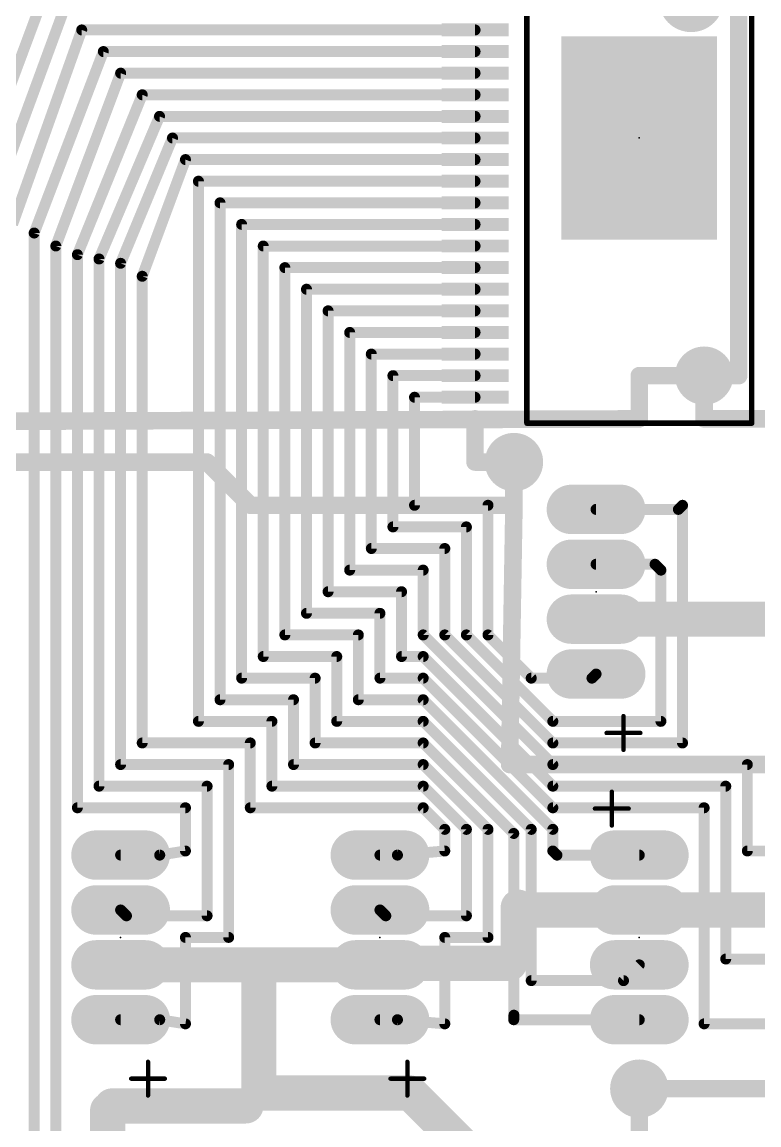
# Model space of a CAD drawing. Extents: x -46 to 149, y 1 to 263.
# Drawn here: x 79.72 to 96.77, y 214.66 to 240.18 of the extents above; entities that cross this region are included whole.
import ezdxf

# ---------------------------------------------------------------- set-up
doc = ezdxf.new("R2010")
doc.units = 0
for name, color, linetype in [('1', 22, 'CONTINUOUS'), ('16', 175, 'CONTINUOUS'), ('17', 82, 'CONTINUOUS'), ('18', 82, 'CONTINUOUS'), ('20', 7, 'CONTINUOUS'), ('21', 253, 'CONTINUOUS'), ('23', 7, 'CONTINUOUS')]:
    doc.layers.add(name, color=color, linetype=linetype)

# ---------------------------------------------------------------- blocks, each defined once
blk = doc.blocks.new('LONGP100')
at = {"const_width": 1}
blk.add_lwpolyline([(-0.5, 0), (0.5, 0)], dxfattribs=at)
at = {"const_width": 0.5}
for points in [[(-0.5, 0.25, 1), (-0.5, -0.25)], [(0.5, -0.25, 1), (0.5, 0.25)]]:
    blk.add_lwpolyline(points, format="xyb", dxfattribs=at)
blk = doc.blocks.new('RECT')
blk.add_solid([(-0.5, -0.5), (0.5, -0.5), (-0.5, 0.5), (0.5, 0.5)])
blk = doc.blocks.new('ROUNDV')
at = {"const_width": 0.5}
blk.add_lwpolyline([(0, -0.25, 1), (0, 0.25, 1), (0, -0.25)], format="xyb", dxfattribs=at)

msp = doc.modelspace()

# ---------------------------------------------------------------- linework, layer by layer
at = {"layer": '1'}
for points, const_width in [([(78.4, 235.9), (80.3, 241)], 0.254), ([(78.9, 235.6), (80.7, 240.5)], 0.254), ([(81.1, 240), (79.5, 235.5)], 0.254), ([(90.2, 240), (81.1, 240)], 0.254), ([(80, 235.3), (81.6, 239.5)], 0.254), ([(81.6, 239.5), (90.2, 239.5)], 0.254), ([(82, 239), (80.5, 235)], 0.254), ([(90.2, 239), (82, 239)], 0.254), ([(82.5, 238.5), (81, 234.8)], 0.254), ([(90.2, 238.5), (82.5, 238.5)], 0.254), ([(81.5, 234.7), (82.9, 238)], 0.254), ([(82.9, 238), (90.2, 238)], 0.254), ([(83.2, 237.5), (82, 234.6)], 0.254), ([(90.2, 237.5), (83.2, 237.5)], 0.254), ([(83.5, 237), (82.5, 234.3)], 0.254), ([(90.2, 237), (83.5, 237)], 0.254), ([(83.8, 224), (83.8, 236.5)], 0.254), ([(83.8, 236.5), (90.2, 236.5)], 0.254), ([(90.2, 236), (84.3, 236)], 0.254), ([(84.3, 236), (84.3, 224.5)], 0.254), ([(90.2, 235.5), (84.8, 235.5)], 0.254), ([(84.8, 235.5), (84.8, 225)], 0.254), ([(80, 214), (80, 235.3)], 0.254), ([(80.5, 235), (80.5, 214.5)], 0.254), ([(85.3, 225.5), (85.3, 235)], 0.254), ([(85.3, 235), (90.2, 235)], 0.254), ([(81, 234.8), (81, 222)], 0.254), ([(81.5, 222.5), (81.5, 234.7)], 0.254), ([(82, 234.6), (82, 223)], 0.254), ([(90.2, 234.5), (85.8, 234.5)], 0.254), ([(85.8, 234.5), (85.8, 226)], 0.254), ([(82.5, 234.3), (82.5, 223.5)], 0.254), ([(86.3, 226.5), (86.3, 234)], 0.254), ([(86.3, 234), (90.2, 234)], 0.254), ([(90.2, 233.5), (86.8, 233.5)], 0.254), ([(86.8, 233.5), (86.8, 227)], 0.254), ([(87.3, 227.5), (87.3, 233)], 0.254), ([(87.3, 233), (90.2, 233)], 0.254), ([(90.2, 232.5), (87.8, 232.5)], 0.254), ([(87.8, 232.5), (87.8, 228)], 0.254), ([(90.2, 232), (88.3, 232)], 0.254), ([(88.3, 232), (88.3, 228.5)], 0.254), ([(95.5, 231), (95.5, 232)], 0.4064), ([(88.8, 229), (88.8, 231.5)], 0.254), ([(88.8, 231.5), (90.2, 231.5)], 0.254), ([(90.2, 230), (90.2, 231)], 0.4064), ([(97.75, 231), (95.5, 231)], 0.4064), ([(91.1, 230), (90.2, 230)], 0.4064), ([(90.5, 229), (88.8, 229)], 0.254), ([(90.5, 226), (90.5, 229)], 0.254), ([(94.905, 228.905), (93, 228.905)], 0.254), ([(95, 229), (94.905, 228.905)], 0.254), ([(95, 223.5), (95, 229)], 0.254), ([(88.3, 228.5), (90, 228.5)], 0.254), ([(90, 228.5), (90, 226)], 0.254), ([(87.8, 228), (89.5, 228)], 0.254), ([(89.5, 228), (89.5, 226)], 0.254), ([(94.365, 227.635), (93, 227.635)], 0.254), ([(94.5, 227.5), (94.365, 227.635)], 0.254), ([(89, 227.5), (87.3, 227.5)], 0.254), ([(89, 226), (89, 227.5)], 0.254), ([(94.5, 224), (94.5, 227.5)], 0.254), ([(88.5, 227), (86.8, 227)], 0.254), ([(88.5, 225.5), (88.5, 227)], 0.254), ([(88, 226.5), (86.3, 226.5)], 0.254), ([(88, 225), (88, 226.5)], 0.254), ([(85.8, 226), (87.5, 226)], 0.254), ([(87.5, 226), (87.5, 224.5)], 0.254), ([(92, 223), (89, 226)], 0.254), ([(89.5, 226), (92, 223.5)], 0.254), ([(90, 226), (92, 224)], 0.254), ([(91.5, 225), (90.5, 226)], 0.254), ([(87, 225.5), (85.3, 225.5)], 0.254), ([(87, 224), (87, 225.5)], 0.254), ([(89, 225.5), (88.5, 225.5)], 0.254), ([(92, 222.5), (89, 225.5)], 0.254), ([(84.8, 225), (86.5, 225)], 0.254), ([(86.5, 225), (86.5, 223.5)], 0.254), ([(89, 225), (88, 225)], 0.254), ([(92, 222), (89, 225)], 0.254), ([(92.905, 225), (91.5, 225)], 0.254), ([(93, 225.095), (92.905, 225)], 0.254), ([(84.3, 224.5), (86, 224.5)], 0.254), ([(86, 224.5), (86, 223)], 0.254), ([(87.5, 224.5), (89, 224.5)], 0.254), ([(89, 224.5), (92, 221.5)], 0.254), ([(85.5, 224), (83.8, 224)], 0.254), ([(85.5, 222.5), (85.5, 224)], 0.254), ([(89, 224), (87, 224)], 0.254), ([(91.5, 221.5), (89, 224)], 0.254), ([(92, 224), (94.5, 224)], 0.254), ([(82.5, 223.5), (85, 223.5)], 0.254), ([(85, 223.5), (85, 222)], 0.254), ([(86.5, 223.5), (89, 223.5)], 0.254), ([(89, 223.5), (91.095, 221.405)], 0.254), ([(92, 223.5), (95, 223.5)], 0.254), ([(82, 223), (84.5, 223)], 0.254), ([(84.5, 223), (84.5, 219)], 0.254), ([(86, 223), (89, 223)], 0.254), ([(89, 223), (90.5, 221.5)], 0.254), ([(96.5, 223), (92, 223)], 0.254), ([(96.5, 221), (96.5, 223)], 0.254), ([(84, 222.5), (81.5, 222.5)], 0.254), ([(84, 219.5), (84, 222.5)], 0.254), ([(89, 222.5), (85.5, 222.5)], 0.254), ([(89, 222.5), (90, 221.5)], 0.254), ([(96, 222.5), (92, 222.5)], 0.254), ([(96, 218.5), (96, 222.5)], 0.254), ([(81, 222), (83.5, 222)], 0.254), ([(83.5, 222), (83.5, 221)], 0.254), ([(85, 222), (89, 222)], 0.254), ([(89, 222), (89.5, 221.5)], 0.254), ([(95.5, 222), (92, 222)], 0.254), ([(95.5, 217), (95.5, 222)], 0.254), ([(89.5, 221.5), (89.5, 221)], 0.254), ([(90, 221.5), (90, 219.5)], 0.254), ([(90.5, 221.5), (90.5, 219)], 0.254), ([(91.5, 218), (91.5, 221.5)], 0.254), ([(92, 221.5), (92, 221)], 0.254), ([(91.095, 221.405), (91.095, 217.095)], 0.254), ([(82.905, 220.905), (82, 220.905)], 0.254), ([(83.5, 221), (82.905, 220.905)], 0.254), ([(88.405, 220.905), (88, 220.905)], 0.254), ([(89.5, 221), (88.405, 220.905)], 0.254), ([(92, 221), (92.095, 220.905)], 0.254), ([(92.095, 220.905), (94, 220.905)], 0.254), ([(99.905, 221), (96.5, 221)], 0.254), ([(82, 219.635), (82.135, 219.5)], 0.254), ([(88, 219.635), (88.135, 219.5)], 0.254), ([(82.135, 219.5), (84, 219.5)], 0.254), ([(88.135, 219.5), (90, 219.5)], 0.254), ([(84.5, 219), (83.5, 219)], 0.254), ([(83.5, 219), (83.5, 217)], 0.254), ([(90.5, 219), (89.5, 219)], 0.254), ([(89.5, 219), (89.5, 217)], 0.254), ([(94, 218.365), (93.635, 218)], 0.254), ([(99.865, 218.5), (96, 218.5)], 0.254), ([(93.635, 218), (91.5, 218)], 0.254), ([(82.905, 217.095), (82, 217.095)], 0.254), ([(83.5, 217), (82.905, 217.095)], 0.254), ([(88.405, 217.095), (88, 217.095)], 0.254), ([(89.5, 217), (88.405, 217.095)], 0.254), ([(91.1, 217.2), (91.095, 217.095)], 0.254), ([(91.095, 217.095), (94, 217.095)], 0.254), ([(99.905, 217), (95.5, 217)], 0.254), ([(94, 215.5), (101.5, 215.5)], 0.4064)]:
    msp.add_lwpolyline(points, dxfattribs=dict(at, const_width=const_width))
for points, const_width in [([(81.1, 240.0635, 1), (81.1, 239.9365)], 0.127), ([(81.1598, 239.9787, 1), (81.0402, 240.0213)], 0.127), ([(90.2, 239.9365, 1), (90.2, 240.0635)], 0.127), ([(81.6, 239.5635, 1), (81.6, 239.4365)], 0.127), ([(81.6593, 239.4774, 1), (81.5407, 239.5226)], 0.127), ([(90.2, 239.4365, 1), (90.2, 239.5635)], 0.127), ([(82, 239.0635, 1), (82, 238.9365)], 0.127), ([(82.0595, 238.9777, 1), (81.9405, 239.0223)], 0.127), ([(90.2, 238.9365, 1), (90.2, 239.0635)], 0.127), ([(82.5, 238.5635, 1), (82.5, 238.4365)], 0.127), ([(82.5588, 238.4761, 1), (82.4412, 238.5239)], 0.127), ([(90.2, 238.4365, 1), (90.2, 238.5635)], 0.127), ([(82.9, 238.0635, 1), (82.9, 237.9365)], 0.127), ([(82.9585, 237.9752, 1), (82.8415, 238.0248)], 0.127), ([(90.2, 237.9365, 1), (90.2, 238.0635)], 0.127), ([(83.2, 237.5635, 1), (83.2, 237.4365)], 0.127), ([(83.2587, 237.4757, 1), (83.1413, 237.5243)], 0.127), ([(90.2, 237.4365, 1), (90.2, 237.5635)], 0.127), ([(83.5, 237.0635, 1), (83.5, 236.9365)], 0.127), ([(83.5595, 236.9779, 1), (83.4405, 237.0221)], 0.127), ([(90.2, 236.9365, 1), (90.2, 237.0635)], 0.127), ([(83.8635, 236.5, 1), (83.7365, 236.5)], 0.127), ([(83.8, 236.5635, 1), (83.8, 236.4365)], 0.127), ([(90.2, 236.4365, 1), (90.2, 236.5635)], 0.127), ([(84.3, 236.0635, 1), (84.3, 235.9365)], 0.127), ([(84.3635, 236, 1), (84.2365, 236)], 0.127), ([(90.2, 235.9365, 1), (90.2, 236.0635)], 0.127), ([(84.8, 235.5635, 1), (84.8, 235.4365)], 0.127), ([(84.8635, 235.5, 1), (84.7365, 235.5)], 0.127), ([(90.2, 235.4365, 1), (90.2, 235.5635)], 0.127), ([(80.0635, 235.3, 1), (79.9365, 235.3)], 0.127), ([(79.9407, 235.3226, 1), (80.0593, 235.2774)], 0.127), ([(80.5635, 235, 1), (80.4365, 235)], 0.127), ([(80.4405, 235.0223, 1), (80.5595, 234.9777)], 0.127), ([(85.3635, 235, 1), (85.2365, 235)], 0.127), ([(85.3, 235.0635, 1), (85.3, 234.9365)], 0.127), ([(90.2, 234.9365, 1), (90.2, 235.0635)], 0.127), ([(81.0635, 234.8, 1), (80.9365, 234.8)], 0.127), ([(80.9412, 234.8239, 1), (81.0588, 234.7761)], 0.127), ([(81.5635, 234.7, 1), (81.4365, 234.7)], 0.127), ([(81.4415, 234.7248, 1), (81.5585, 234.6752)], 0.127), ([(82.0635, 234.6, 1), (81.9365, 234.6)], 0.127), ([(81.9413, 234.6243, 1), (82.0587, 234.5757)], 0.127), ([(85.8, 234.5635, 1), (85.8, 234.4365)], 0.127), ([(85.8635, 234.5, 1), (85.7365, 234.5)], 0.127), ([(90.2, 234.4365, 1), (90.2, 234.5635)], 0.127), ([(82.5635, 234.3, 1), (82.4365, 234.3)], 0.127), ([(82.4405, 234.3221, 1), (82.5595, 234.2779)], 0.127), ([(86.3635, 234, 1), (86.2365, 234)], 0.127), ([(86.3, 234.0635, 1), (86.3, 233.9365)], 0.127), ([(90.2, 233.9365, 1), (90.2, 234.0635)], 0.127), ([(86.8, 233.5635, 1), (86.8, 233.4365)], 0.127), ([(86.8635, 233.5, 1), (86.7365, 233.5)], 0.127), ([(90.2, 233.4365, 1), (90.2, 233.5635)], 0.127), ([(87.3635, 233, 1), (87.2365, 233)], 0.127), ([(87.3, 233.0635, 1), (87.3, 232.9365)], 0.127), ([(90.2, 232.9365, 1), (90.2, 233.0635)], 0.127), ([(87.8, 232.5635, 1), (87.8, 232.4365)], 0.127), ([(87.8635, 232.5, 1), (87.7365, 232.5)], 0.127), ([(90.2, 232.4365, 1), (90.2, 232.5635)], 0.127), ([(88.3, 232.0635, 1), (88.3, 231.9365)], 0.127), ([(88.3635, 232, 1), (88.2365, 232)], 0.127), ([(90.2, 231.9365, 1), (90.2, 232.0635)], 0.127), ([(95.6016, 232, 1), (95.3984, 232)], 0.2032), ([(88.8635, 231.5, 1), (88.7365, 231.5)], 0.127), ([(88.8, 231.5635, 1), (88.8, 231.4365)], 0.127), ([(90.2, 231.4365, 1), (90.2, 231.5635)], 0.127), ([(90.3016, 231, 1), (90.0984, 231)], 0.2032), ([(95.5, 231.1016, 1), (95.5, 230.8984)], 0.2032), ([(95.3984, 231, 1), (95.6016, 231)], 0.2032), ([(90.2, 230.1016, 1), (90.2, 229.8984)], 0.2032), ([(90.0984, 230, 1), (90.3016, 230)], 0.2032), ([(91.1, 229.8984, 1), (91.1, 230.1016)], 0.2032), ([(88.8, 229.0635, 1), (88.8, 228.9365)], 0.127), ([(88.7365, 229, 1), (88.8635, 229)], 0.127), ([(90.5635, 229, 1), (90.4365, 229)], 0.127), ([(90.5, 228.9365, 1), (90.5, 229.0635)], 0.127), ([(93, 228.9685, 1), (93, 228.8415)], 0.127), ([(94.8601, 228.9499, 1), (94.9499, 228.8601)], 0.127), ([(94.905, 228.8415, 1), (94.905, 228.9685)], 0.127), ([(95.0635, 229, 1), (94.9365, 229)], 0.127), ([(95.0449, 228.9551, 1), (94.9551, 229.0449)], 0.127), ([(88.3, 228.5635, 1), (88.3, 228.4365)], 0.127), ([(88.2365, 228.5, 1), (88.3635, 228.5)], 0.127), ([(90.0635, 228.5, 1), (89.9365, 228.5)], 0.127), ([(90, 228.4365, 1), (90, 228.5635)], 0.127), ([(87.8, 228.0635, 1), (87.8, 227.9365)], 0.127), ([(87.7365, 228, 1), (87.8635, 228)], 0.127), ([(89.5635, 228, 1), (89.4365, 228)], 0.127), ([(89.5, 227.9365, 1), (89.5, 228.0635)], 0.127), ([(93, 227.6985, 1), (93, 227.5715)], 0.127), ([(94.4099, 227.6799, 1), (94.3201, 227.5901)], 0.127), ([(94.365, 227.5715, 1), (94.365, 227.6985)], 0.127), ([(87.3, 227.5635, 1), (87.3, 227.4365)], 0.127), ([(87.2365, 227.5, 1), (87.3635, 227.5)], 0.127), ([(89.0635, 227.5, 1), (88.9365, 227.5)], 0.127), ([(89, 227.4365, 1), (89, 227.5635)], 0.127), ([(94.5635, 227.5, 1), (94.4365, 227.5)], 0.127), ([(94.4551, 227.4551, 1), (94.5449, 227.5449)], 0.127), ([(86.8, 227.0635, 1), (86.8, 226.9365)], 0.127), ([(86.7365, 227, 1), (86.8635, 227)], 0.127), ([(88.5635, 227, 1), (88.4365, 227)], 0.127), ([(88.5, 226.9365, 1), (88.5, 227.0635)], 0.127), ([(86.3, 226.5635, 1), (86.3, 226.4365)], 0.127), ([(86.2365, 226.5, 1), (86.3635, 226.5)], 0.127), ([(88.0635, 226.5, 1), (87.9365, 226.5)], 0.127), ([(88, 226.4365, 1), (88, 226.5635)], 0.127), ([(85.8, 226.0635, 1), (85.8, 225.9365)], 0.127), ([(85.7365, 226, 1), (85.8635, 226)], 0.127), ([(87.5635, 226, 1), (87.4365, 226)], 0.127), ([(87.5, 225.9365, 1), (87.5, 226.0635)], 0.127), ([(89.0449, 226.0449, 1), (88.9551, 225.9551)], 0.127), ([(88.9365, 226, 1), (89.0635, 226)], 0.127), ([(89.5449, 226.0449, 1), (89.4551, 225.9551)], 0.127), ([(89.4365, 226, 1), (89.5635, 226)], 0.127), ([(90.0449, 226.0449, 1), (89.9551, 225.9551)], 0.127), ([(89.9365, 226, 1), (90.0635, 226)], 0.127), ([(90.5449, 226.0449, 1), (90.4551, 225.9551)], 0.127), ([(90.4365, 226, 1), (90.5635, 226)], 0.127), ([(85.3, 225.5635, 1), (85.3, 225.4365)], 0.127), ([(87.0635, 225.5, 1), (86.9365, 225.5)], 0.127), ([(87, 225.4365, 1), (87, 225.5635)], 0.127), ([(88.5, 225.5635, 1), (88.5, 225.4365)], 0.127), ([(89.0449, 225.5449, 1), (88.9551, 225.4551)], 0.127), ([(89, 225.4365, 1), (89, 225.5635)], 0.127), ([(85.2365, 225.5, 1), (85.3635, 225.5)], 0.127), ([(88.4365, 225.5, 1), (88.5635, 225.5)], 0.127), ([(84.8, 225.0635, 1), (84.8, 224.9365)], 0.127), ([(86.5635, 225, 1), (86.4365, 225)], 0.127), ([(86.5, 224.9365, 1), (86.5, 225.0635)], 0.127), ([(88, 225.0635, 1), (88, 224.9365)], 0.127), ([(89.0449, 225.0449, 1), (88.9551, 224.9551)], 0.127), ([(89, 224.9365, 1), (89, 225.0635)], 0.127), ([(91.5, 225.0635, 1), (91.5, 224.9365)], 0.127), ([(91.4551, 224.9551, 1), (91.5449, 225.0449)], 0.127), ([(92.8601, 225.0449, 1), (92.9499, 224.9551)], 0.127), ([(92.905, 224.9365, 1), (92.905, 225.0635)], 0.127), ([(93.0449, 225.0501, 1), (92.9551, 225.1399)], 0.127), ([(84.7365, 225, 1), (84.8635, 225)], 0.127), ([(87.9365, 225, 1), (88.0635, 225)], 0.127), ([(84.3, 224.5635, 1), (84.3, 224.4365)], 0.127), ([(86.0635, 224.5, 1), (85.9365, 224.5)], 0.127), ([(86, 224.4365, 1), (86, 224.5635)], 0.127), ([(87.5, 224.5635, 1), (87.5, 224.4365)], 0.127), ([(89.0449, 224.5449, 1), (88.9551, 224.4551)], 0.127), ([(89, 224.4365, 1), (89, 224.5635)], 0.127), ([(84.2365, 224.5, 1), (84.3635, 224.5)], 0.127), ([(87.4365, 224.5, 1), (87.5635, 224.5)], 0.127), ([(83.8, 224.0635, 1), (83.8, 223.9365)], 0.127), ([(85.5635, 224, 1), (85.4365, 224)], 0.127), ([(85.5, 223.9365, 1), (85.5, 224.0635)], 0.127), ([(87, 224.0635, 1), (87, 223.9365)], 0.127), ([(89.0449, 224.0449, 1), (88.9551, 223.9551)], 0.127), ([(89, 223.9365, 1), (89, 224.0635)], 0.127), ([(92, 224.0635, 1), (92, 223.9365)], 0.127), ([(91.9551, 223.9551, 1), (92.0449, 224.0449)], 0.127), ([(94.5, 223.9365, 1), (94.5, 224.0635)], 0.127), ([(83.7365, 224, 1), (83.8635, 224)], 0.127), ([(86.9365, 224, 1), (87.0635, 224)], 0.127), ([(94.4365, 224, 1), (94.5635, 224)], 0.127), ([(82.5, 223.5635, 1), (82.5, 223.4365)], 0.127), ([(85.0635, 223.5, 1), (84.9365, 223.5)], 0.127), ([(85, 223.4365, 1), (85, 223.5635)], 0.127), ([(86.5, 223.5635, 1), (86.5, 223.4365)], 0.127), ([(89.0449, 223.5449, 1), (88.9551, 223.4551)], 0.127), ([(89, 223.4365, 1), (89, 223.5635)], 0.127), ([(92, 223.5635, 1), (92, 223.4365)], 0.127), ([(91.9551, 223.4551, 1), (92.0449, 223.5449)], 0.127), ([(95, 223.4365, 1), (95, 223.5635)], 0.127), ([(82.4365, 223.5, 1), (82.5635, 223.5)], 0.127), ([(86.4365, 223.5, 1), (86.5635, 223.5)], 0.127), ([(94.9365, 223.5, 1), (95.0635, 223.5)], 0.127), ([(82, 223.0635, 1), (82, 222.9365)], 0.127), ([(84.5635, 223, 1), (84.4365, 223)], 0.127), ([(84.5, 222.9365, 1), (84.5, 223.0635)], 0.127), ([(86, 223.0635, 1), (86, 222.9365)], 0.127), ([(89.0449, 223.0449, 1), (88.9551, 222.9551)], 0.127), ([(89, 222.9365, 1), (89, 223.0635)], 0.127), ([(92, 223.0635, 1), (92, 222.9365)], 0.127), ([(91.9551, 222.9551, 1), (92.0449, 223.0449)], 0.127), ([(96.5635, 223, 1), (96.4365, 223)], 0.127), ([(96.5, 222.9365, 1), (96.5, 223.0635)], 0.127), ([(81.9365, 223, 1), (82.0635, 223)], 0.127), ([(85.9365, 223, 1), (86.0635, 223)], 0.127), ([(81.5, 222.5635, 1), (81.5, 222.4365)], 0.127), ([(81.4365, 222.5, 1), (81.5635, 222.5)], 0.127), ([(84.0635, 222.5, 1), (83.9365, 222.5)], 0.127), ([(84, 222.4365, 1), (84, 222.5635)], 0.127), ([(85.5, 222.5635, 1), (85.5, 222.4365)], 0.127), ([(85.4365, 222.5, 1), (85.5635, 222.5)], 0.127), ([(89.0449, 222.5449, 1), (88.9551, 222.4551)], 0.127), ([(89, 222.4365, 1), (89, 222.5635)], 0.127), ([(92, 222.5635, 1), (92, 222.4365)], 0.127), ([(91.9551, 222.4551, 1), (92.0449, 222.5449)], 0.127), ([(96.0635, 222.5, 1), (95.9365, 222.5)], 0.127), ([(96, 222.4365, 1), (96, 222.5635)], 0.127), ([(81, 222.0635, 1), (81, 221.9365)], 0.127), ([(80.9365, 222, 1), (81.0635, 222)], 0.127), ([(83.5635, 222, 1), (83.4365, 222)], 0.127), ([(83.5, 221.9365, 1), (83.5, 222.0635)], 0.127), ([(85, 222.0635, 1), (85, 221.9365)], 0.127), ([(84.9365, 222, 1), (85.0635, 222)], 0.127), ([(89.0449, 222.0449, 1), (88.9551, 221.9551)], 0.127), ([(89, 221.9365, 1), (89, 222.0635)], 0.127), ([(92, 222.0635, 1), (92, 221.9365)], 0.127), ([(91.9551, 221.9551, 1), (92.0449, 222.0449)], 0.127), ([(95.5635, 222, 1), (95.4365, 222)], 0.127), ([(95.5, 221.9365, 1), (95.5, 222.0635)], 0.127), ([(89.5635, 221.5, 1), (89.4365, 221.5)], 0.127), ([(89.4551, 221.4551, 1), (89.5449, 221.5449)], 0.127), ([(90.0635, 221.5, 1), (89.9365, 221.5)], 0.127), ([(89.9551, 221.4551, 1), (90.0449, 221.5449)], 0.127), ([(90.5635, 221.5, 1), (90.4365, 221.5)], 0.127), ([(90.4551, 221.4551, 1), (90.5449, 221.5449)], 0.127), ([(91.5635, 221.5, 1), (91.4365, 221.5)], 0.127), ([(91.4551, 221.4551, 1), (91.5449, 221.5449)], 0.127), ([(92.0635, 221.5, 1), (91.9365, 221.5)], 0.127), ([(91.9551, 221.4551, 1), (92.0449, 221.5449)], 0.127), ([(91.1585, 221.405, 1), (91.0315, 221.405)], 0.127), ([(91.0501, 221.3601, 1), (91.1399, 221.4499)], 0.127), ([(82, 220.9685, 1), (82, 220.8415)], 0.127), ([(82.895, 220.9677, 1), (82.915, 220.8423)], 0.127), ([(82.905, 220.8415, 1), (82.905, 220.9685)], 0.127), ([(83.4365, 221, 1), (83.5635, 221)], 0.127), ([(83.51, 220.9373, 1), (83.49, 221.0627)], 0.127), ([(88, 220.9685, 1), (88, 220.8415)], 0.127), ([(88.3995, 220.9683, 1), (88.4105, 220.8417)], 0.127), ([(88.405, 220.8415, 1), (88.405, 220.9685)], 0.127), ([(89.4365, 221, 1), (89.5635, 221)], 0.127), ([(89.5055, 220.9367, 1), (89.4945, 221.0633)], 0.127), ([(92.0449, 221.0449, 1), (91.9551, 220.9551)], 0.127), ([(91.9365, 221, 1), (92.0635, 221)], 0.127), ([(92.095, 220.9685, 1), (92.095, 220.8415)], 0.127), ([(94, 220.8415, 1), (94, 220.9685)], 0.127), ([(96.5, 221.0635, 1), (96.5, 220.9365)], 0.127), ([(96.4365, 221, 1), (96.5635, 221)], 0.127), ([(92.0501, 220.8601, 1), (92.1399, 220.9499)], 0.127), ([(82.0449, 219.6799, 1), (81.9551, 219.5901)], 0.127), ([(88.0449, 219.6799, 1), (87.9551, 219.5901)], 0.127), ([(82.135, 219.5635, 1), (82.135, 219.4365)], 0.127), ([(82.0901, 219.4551, 1), (82.1799, 219.5449)], 0.127), ([(83.9365, 219.5, 1), (84.0635, 219.5)], 0.127), ([(84, 219.4365, 1), (84, 219.5635)], 0.127), ([(88.135, 219.5635, 1), (88.135, 219.4365)], 0.127), ([(88.0901, 219.4551, 1), (88.1799, 219.5449)], 0.127), ([(89.9365, 219.5, 1), (90.0635, 219.5)], 0.127), ([(90, 219.4365, 1), (90, 219.5635)], 0.127), ([(83.5, 219.0635, 1), (83.5, 218.9365)], 0.127), ([(83.5635, 219, 1), (83.4365, 219)], 0.127), ([(84.4365, 219, 1), (84.5635, 219)], 0.127), ([(84.5, 218.9365, 1), (84.5, 219.0635)], 0.127), ([(89.5, 219.0635, 1), (89.5, 218.9365)], 0.127), ([(89.5635, 219, 1), (89.4365, 219)], 0.127), ([(90.4365, 219, 1), (90.5635, 219)], 0.127), ([(90.5, 218.9365, 1), (90.5, 219.0635)], 0.127), ([(94.0449, 218.3201, 1), (93.9551, 218.4099)], 0.127), ([(96, 218.5635, 1), (96, 218.4365)], 0.127), ([(95.9365, 218.5, 1), (96.0635, 218.5)], 0.127), ([(91.5, 218.0635, 1), (91.5, 217.9365)], 0.127), ([(91.4365, 218, 1), (91.5635, 218)], 0.127), ([(93.5901, 218.0449, 1), (93.6799, 217.9551)], 0.127), ([(93.635, 217.9365, 1), (93.635, 218.0635)], 0.127), ([(82, 217.1585, 1), (82, 217.0315)], 0.127), ([(82.915, 217.1577, 1), (82.895, 217.0323)], 0.127), ([(82.905, 217.0315, 1), (82.905, 217.1585)], 0.127), ([(88, 217.1585, 1), (88, 217.0315)], 0.127), ([(88.4105, 217.1583, 1), (88.3995, 217.0317)], 0.127), ([(88.405, 217.0315, 1), (88.405, 217.1585)], 0.127), ([(91.095, 217.1585, 1), (91.095, 217.0315)], 0.127), ([(91.1634, 217.197, 1), (91.0366, 217.203)], 0.127), ([(94, 217.0315, 1), (94, 217.1585)], 0.127), ([(83.4365, 217, 1), (83.5635, 217)], 0.127), ([(83.49, 216.9373, 1), (83.51, 217.0627)], 0.127), ([(89.4365, 217, 1), (89.5635, 217)], 0.127), ([(89.4945, 216.9367, 1), (89.5055, 217.0633)], 0.127), ([(91.0316, 217.098, 1), (91.1584, 217.092)], 0.127), ([(91.0315, 217.095, 1), (91.1585, 217.095)], 0.127), ([(95.5, 217.0635, 1), (95.5, 216.9365)], 0.127), ([(95.4365, 217, 1), (95.5635, 217)], 0.127), ([(94, 215.6016, 1), (94, 215.3984)], 0.2032)]:
    msp.add_lwpolyline(points, format="xyb", dxfattribs=dict(at, const_width=const_width))
at = {"layer": '16'}
for points, const_width in [([(96.3, 232), (96.3, 245)], 0.4064), ([(94, 231), (94, 232)], 0.4064), ([(94, 232), (95.5, 232)], 0.4064), ([(95.5, 232), (96.3, 232)], 0.4064), ([(67.8, 230.9), (94, 231)], 0.4064), ([(70.5, 230), (84, 230)], 0.4064), ([(84, 230), (85, 229)], 0.4064), ([(91.1, 229), (91.1, 230)], 0.4064), ([(85, 229), (91.1, 229)], 0.4064), ([(91, 223), (91.1, 229)], 0.4064), ([(93, 226.365), (99, 226.365)], 0.8128), ([(100.5, 223), (91, 223)], 0.4064), ([(91.2, 218.6), (91.2, 219.7)], 0.8128), ([(91.265, 219.635), (94, 219.635)], 0.8128), ([(94, 219.635), (100, 219.635)], 0.8128), ([(91.2, 219.7), (91.265, 219.635)], 0.4064), ([(82, 218.365), (85.2, 218.365)], 0.8128), ([(85.2, 218.365), (88, 218.365)], 0.8128), ([(85.2, 215.4), (85.2, 218.365)], 0.8128), ([(88.035, 218.4), (91, 218.4)], 0.8128), ([(91, 218.4), (91.2, 218.6)], 0.4064), ([(88, 218.365), (88.035, 218.4)], 0.6096), ([(88.7, 215.4), (85.2, 215.4)], 0.8128), ([(90.1, 214), (88.7, 215.4)], 0.8128), ([(94, 207), (94, 215.5)], 0.4064), ([(81.8, 215.1), (84.9, 215.1)], 0.8128), ([(84.9, 215.1), (85.2, 215.4)], 0.4064), ([(81.7, 209.065), (81.7, 215)], 0.8128), ([(81.7, 215), (81.8, 215.1)], 0.4064)]:
    msp.add_lwpolyline(points, dxfattribs=dict(at, const_width=const_width))
for points, const_width in [([(94.1016, 232, 1), (93.8984, 232)], 0.2032), ([(94, 232.1016, 1), (94, 231.8984)], 0.2032), ([(95.5, 232.1016, 1), (95.5, 231.8984)], 0.2032), ([(95.5, 231.8984, 1), (95.5, 232.1016)], 0.2032), ([(96.1984, 232, 1), (96.4016, 232)], 0.2032), ([(96.3, 231.8984, 1), (96.3, 232.1016)], 0.2032), ([(93.8984, 231, 1), (94.1016, 231)], 0.2032), ([(94.0004, 230.8984, 1), (93.9996, 231.1016)], 0.2032), ([(84.0718, 230.0718, 1), (83.9282, 229.9282)], 0.2032), ([(84, 229.8984, 1), (84, 230.1016)], 0.2032), ([(91.2016, 230, 1), (90.9984, 230)], 0.2032), ([(85, 229.1016, 1), (85, 228.8984)], 0.2032), ([(91.2016, 228.9983, 1), (90.9984, 229.0017)], 0.2032), ([(91.1, 228.8984, 1), (91.1, 229.1016)], 0.2032), ([(84.9282, 228.9282, 1), (85.0718, 229.0718)], 0.2032), ([(90.9984, 229, 1), (91.2016, 229)], 0.2032), ([(93, 226.5682, 1), (93, 226.1618)], 0.4064), ([(91, 223.1016, 1), (91, 222.8984)], 0.2032), ([(90.8984, 223.0017, 1), (91.1016, 222.9983)], 0.2032), ([(91.4032, 219.7, 1), (90.9968, 219.7)], 0.4064), ([(91.265, 219.8382, 1), (91.265, 219.4318)], 0.4064), ([(94, 219.8382, 1), (94, 219.4318)], 0.4064), ([(94, 219.4318, 1), (94, 219.8382)], 0.4064), ([(91.2718, 219.7718, 1), (91.1282, 219.6282)], 0.2032), ([(91.1932, 219.5632, 1), (91.3368, 219.7068)], 0.2032), ([(82, 218.5682, 1), (82, 218.1618)], 0.4064), ([(85.2, 218.5682, 1), (85.2, 218.1618)], 0.4064), ([(85.4032, 218.365, 1), (84.9968, 218.365)], 0.4064), ([(85.2, 218.1618, 1), (85.2, 218.5682)], 0.4064), ([(88.035, 218.6032, 1), (88.035, 218.1968)], 0.4064), ([(88, 218.1618, 1), (88, 218.5682)], 0.4064), ([(90.9968, 218.6, 1), (91.4032, 218.6)], 0.4064), ([(91, 218.1968, 1), (91, 218.6032)], 0.4064), ([(91.2718, 218.5282, 1), (91.1282, 218.6718)], 0.2032), ([(87.8922, 218.4728, 1), (88.1078, 218.2572)], 0.3048), ([(88.1428, 218.2922, 1), (87.9272, 218.5078)], 0.3048), ([(90.9282, 218.4718, 1), (91.0718, 218.3282)], 0.2032), ([(85.2, 215.6032, 1), (85.2, 215.1968)], 0.4064), ([(88.8437, 215.5437, 1), (88.5563, 215.2563)], 0.4064), ([(88.7, 215.1968, 1), (88.7, 215.6032)], 0.4064), ([(94.1016, 215.5, 1), (93.8984, 215.5)], 0.2032), ([(81.8, 215.3032, 1), (81.8, 214.8968)], 0.4064), ([(84.9, 214.8968, 1), (84.9, 215.3032)], 0.4064), ([(84.9968, 215.4, 1), (85.4032, 215.4)], 0.4064), ([(85.2718, 215.3282, 1), (85.1282, 215.4718)], 0.2032), ([(81.9032, 215, 1), (81.4968, 215)], 0.4064), ([(81.6282, 215.0718, 1), (81.7718, 214.9282)], 0.2032), ([(81.8718, 215.0282, 1), (81.7282, 215.1718)], 0.2032), ([(84.8282, 215.1718, 1), (84.9718, 215.0282)], 0.2032)]:
    msp.add_lwpolyline(points, format="xyb", dxfattribs=dict(at, const_width=const_width))
at = {"layer": '20'}
for centre, radius, start, end in [((259.6429, 1.5887), 306.0431, 121.3324, 180.054), ((259.0365, 1.2744), 259.8365, 124.5438, 179.9943)]:
    msp.add_arc(centre, radius, start, end, dxfattribs=at)
at = {"layer": '21'}
for points, const_width in [([(91.4, 244.6), (91.4, 230.9)], 0.127), ([(96.6, 230.9), (96.6, 244.6)], 0.127), ([(91.4, 230.9), (96.6, 230.9)], 0.127), ([(93.6345, 223.3414), (93.6345, 224.121)], 0.1016), ([(93.2447, 223.7312), (94.0243, 223.7312)], 0.1016), ([(93.3645, 221.5908), (93.3645, 222.3704)], 0.1016), ([(92.9747, 221.9806), (93.7543, 221.9806)], 0.1016), ([(82.6345, 215.3414), (82.6345, 216.121)], 0.1016), ([(88.6345, 215.3414), (88.6345, 216.121)], 0.1016), ([(82.2447, 215.7312), (83.0243, 215.7312)], 0.1016), ([(88.2447, 215.7312), (89.0243, 215.7312)], 0.1016)]:
    msp.add_lwpolyline(points, dxfattribs=dict(at, const_width=const_width))
for points, const_width in [([(91.4, 230.9317, 1), (91.4, 230.8683)], 0.0635), ([(91.3683, 230.9, 1), (91.4318, 230.9)], 0.0635), ([(96.5683, 230.9, 1), (96.6318, 230.9)], 0.0635), ([(96.6, 230.8683, 1), (96.6, 230.9317)], 0.0635), ([(93.6599, 224.121, 1), (93.6091, 224.121)], 0.0508), ([(93.2447, 223.7566, 1), (93.2447, 223.7058)], 0.0508), ([(94.0243, 223.7058, 1), (94.0243, 223.7566)], 0.0508), ([(93.6091, 223.3414, 1), (93.6599, 223.3414)], 0.0508), ([(93.3899, 222.3704, 1), (93.3391, 222.3704)], 0.0508), ([(92.9747, 222.006, 1), (92.9747, 221.9552)], 0.0508), ([(93.7543, 221.9552, 1), (93.7543, 222.006)], 0.0508), ([(93.3391, 221.5908, 1), (93.3899, 221.5908)], 0.0508), ([(82.6599, 216.121, 1), (82.6091, 216.121)], 0.0508), ([(88.6599, 216.121, 1), (88.6091, 216.121)], 0.0508), ([(82.2447, 215.7566, 1), (82.2447, 215.7058)], 0.0508), ([(83.0243, 215.7058, 1), (83.0243, 215.7566)], 0.0508), ([(88.2447, 215.7566, 1), (88.2447, 215.7058)], 0.0508), ([(89.0243, 215.7058, 1), (89.0243, 215.7566)], 0.0508), ([(82.6091, 215.3414, 1), (82.6599, 215.3414)], 0.0508), ([(88.6091, 215.3414, 1), (88.6599, 215.3414)], 0.0508)]:
    msp.add_lwpolyline(points, format="xyb", dxfattribs=dict(at, const_width=const_width))
at = {"layer": '23'}
for p in [(94, 237.5), (93, 227), (82, 219), (88, 219), (94, 219)]:
    msp.add_point(p, dxfattribs=at)

# ---------------------------------------------------------------- block references
at = {"layer": '1', "xscale": 0.3, "yscale": 1.55, "rotation": 270}
for p in [(90.2, 240), (90.2, 239.5), (90.2, 239), (90.2, 238.5), (90.2, 238), (90.2, 237.5), (90.2, 237), (90.2, 236.5), (90.2, 236), (90.2, 235.5), (90.2, 235), (90.2, 234.5), (90.2, 234), (90.2, 233.5), (90.2, 233), (90.2, 232.5), (90.2, 232), (90.2, 231.5), (90.2, 231)]:
    msp.add_blockref('RECT', p, dxfattribs=at)
at = {"layer": '1', "xscale": 3.6, "yscale": 4.7}
msp.add_blockref('RECT', (94, 237.5), dxfattribs=at)
at = {"layer": '17', "xscale": 1.143, "yscale": 1.143}
for p in [(93, 228.905), (93, 228.905), (93, 227.635), (93, 227.635), (93, 226.365), (93, 226.365), (93, 225.095), (93, 225.095), (82, 220.905), (82, 220.905), (88, 220.905), (88, 220.905), (82, 219.635), (82, 219.635), (88, 219.635), (88, 219.635), (82, 218.365), (82, 218.365), (88, 218.365), (88, 218.365), (82, 217.095), (82, 217.095), (88, 217.095), (88, 217.095)]:
    msp.add_blockref('LONGP100', p, dxfattribs=at)
at = {"layer": '17', "xscale": 1.143, "yscale": 1.143, "rotation": 180}
for p in [(94, 220.905), (94, 220.905), (94, 219.635), (94, 219.635), (94, 218.365), (94, 218.365), (94, 217.095), (94, 217.095)]:
    msp.add_blockref('LONGP100', p, dxfattribs=at)
at = {"layer": '18'}
for p, xscale, yscale in [((95.2, 240.7), 1.5, 1.5), ((95.2, 240.7), 1.5, 1.5), ((95.5, 232), 1.35, 1.35), ((95.5, 232), 1.35, 1.35), ((91.1, 230), 1.35, 1.35), ((91.1, 230), 1.35, 1.35), ((94, 215.5), 1.35, 1.35), ((94, 215.5), 1.35, 1.35)]:
    msp.add_blockref('ROUNDV', p, dxfattribs=dict(at, xscale=xscale, yscale=yscale))

doc.saveas('drawing.dxf')
